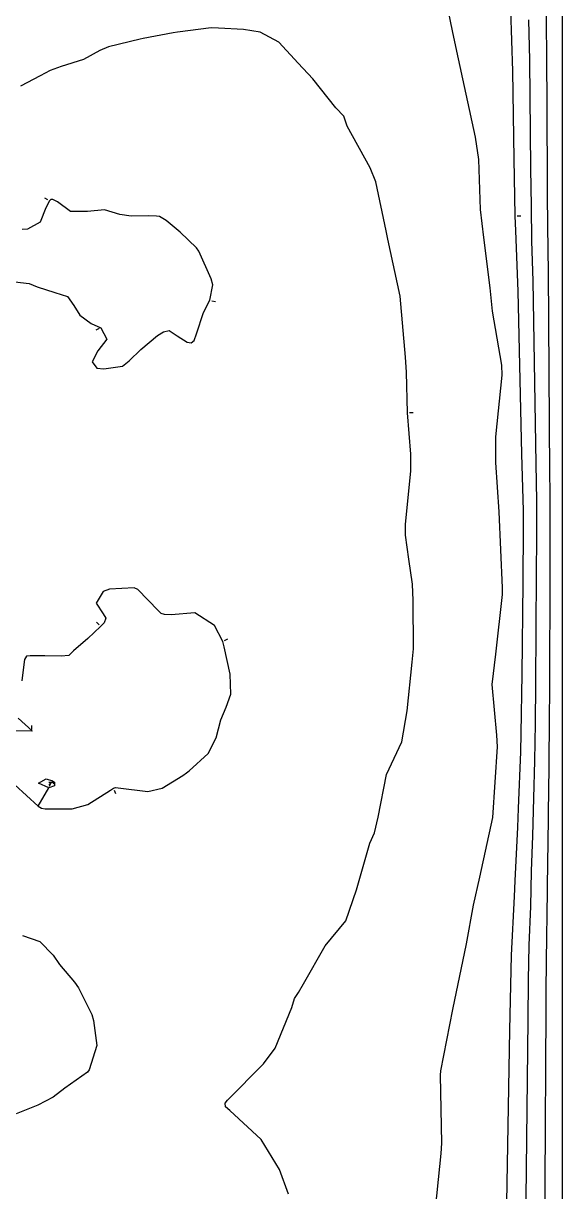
# Model space of a CAD drawing. Header units: metres. Extents: x -0.62 to 0.62, y -0.86 to 0.56.
# Drawn here: x 0.337 to 0.622, y -0.369 to 0.25 of the extents above; entities that cross this region are included whole.
import ezdxf

# ---------------------------------------------------------------- set-up
doc = ezdxf.new("R2010")
doc.units = ezdxf.units.M
for name, color, linetype in [('connections', 2, 'Continuous'), ('direction', 3, 'Continuous'), ('frame', 6, 'Continuous'), ('loops', 1, 'Continuous'), ('merged', 255, 'Continuous')]:
    doc.layers.add(name, color=color, linetype=linetype)

msp = doc.modelspace()

# ---------------------------------------------------------------- linework, layer by layer
at = {"layer": 'connections'}
msp.add_line((0.34455, -0.16492), (0.3501, -0.15521), dxfattribs=at)
at = {"layer": 'direction'}
for points in [[(0.34969, 0.15636), (0.34793, 0.15731)], [(0.59837, 0.14784), (0.60037, 0.14789)], [(0.43645, 0.10292), (0.43842, 0.10255)], [(0.37689, 0.08815), (0.37511, 0.08723)], [(0.54131, 0.04358), (0.54331, 0.04363)], [(0.37685, -0.06893), (0.37547, -0.06749)], [(0.44322, -0.07713), (0.445, -0.0762)], [(0.34115, -0.12422), (0.34118, -0.12222)], [(0.35207, -0.1523), (0.35007, -0.15232)], [(0.35144, -0.15218), (0.35012, -0.15368)], [(0.35051, -0.1543), (0.35132, -0.15247)], [(0.35277, -0.15325), (0.35213, -0.15136)], [(0.38479, -0.15636), (0.38539, -0.15827)]]:
    msp.add_lwpolyline(points, dxfattribs=at)
at = {"layer": 'frame'}
msp.add_lwpolyline([(0.62248, -0.38477), (0.62248, -0.34564), (0.62248, -0.30651), (0.62248, -0.26739), (0.62248, -0.22826), (0.62248, -0.18913), (0.62248, -0.15), (0.62248, -0.11087), (0.62248, -0.07174), (0.62248, -0.03261), (0.62248, 0.00651), (0.62248, 0.04564), (0.62248, 0.08477), (0.62248, 0.1239), (0.62248, 0.16303), (0.62248, 0.20216), (0.62248, 0.24128), (0.62248, 0.28041)], dxfattribs=at)
at = {"layer": 'loops'}
for points in [[(0.61271, -0.45764), (0.61374, -0.27251), (0.61382, -0.26246), (0.61407, -0.2332), (0.61429, -0.22335), (0.61467, -0.194), (0.61487, -0.18502), (0.61521, -0.1551), (0.61538, -0.1456), (0.61559, -0.11579), (0.61566, -0.10586), (0.61589, -0.03703), (0.61593, -0.02774), (0.61587, 0.00186), (0.61577, 0.01126), (0.6149, 0.11888), (0.61472, 0.12896), (0.61451, 0.15823), (0.61443, 0.16779), (0.61406, 0.23601), (0.61395, 0.24627), (0.6134, 0.35352)], [(0.55434, -0.38509), (0.55814, -0.34901), (0.5584, -0.34342), (0.55769, -0.30739), (0.55788, -0.30523), (0.56435, -0.2727), (0.57146, -0.23787), (0.57522, -0.21731), (0.5786, -0.20254), (0.58554, -0.17091), (0.58796, -0.1334), (0.58764, -0.12726), (0.58516, -0.10046), (0.58699, -0.0844), (0.59052, -0.05281), (0.59061, -0.04926), (0.58888, -0.0089), (0.58702, 0.01721), (0.58701, 0.03081), (0.59045, 0.06343), (0.59032, 0.06876), (0.58528, 0.09742), (0.58403, 0.1098), (0.58064, 0.13646), (0.57888, 0.15123), (0.57804, 0.17776), (0.57621, 0.18956), (0.56631, 0.23509), (0.56416, 0.24591), (0.55694, 0.28108)], [(0.59173, -0.44591), (0.59445, -0.28363), (0.59515, -0.25175), (0.59538, -0.24391), (0.59692, -0.2127), (0.59726, -0.20456), (0.59874, -0.17612), (0.59911, -0.16619), (0.6003, -0.13605), (0.60051, -0.12646), (0.60102, -0.09499), (0.60147, -0.04663), (0.60176, -0.01716), (0.6017, -0.00825), (0.60092, 0.02157), (0.59895, 0.108), (0.59758, 0.13994), (0.59737, 0.14782), (0.59674, 0.17813), (0.59601, 0.22457), (0.5951, 0.25709)], [(0.60222, -0.45179), (0.60413, -0.27807), (0.60445, -0.2571), (0.60478, -0.23856), (0.60555, -0.21802), (0.60602, -0.19928), (0.60675, -0.18057), (0.60721, -0.16065), (0.6078, -0.14083), (0.60808, -0.12113), (0.60832, -0.10043), (0.6087, -0.04183), (0.60884, -0.02245), (0.60876, -0.0032), (0.60838, 0.01642), (0.60686, 0.11344), (0.6062, 0.13445), (0.60591, 0.15303), (0.60561, 0.17296), (0.60501, 0.23029), (0.60457, 0.25169)], [(0.47712, -0.37056), (0.47234, -0.35745), (0.46268, -0.3415), (0.44601, -0.32615), (0.44386, -0.3242), (0.44358, -0.32223), (0.44478, -0.32074), (0.46396, -0.30148), (0.47004, -0.2932), (0.47895, -0.27155), (0.4804, -0.2668), (0.48248, -0.26365), (0.4851, -0.25904), (0.49659, -0.23897), (0.50754, -0.22574), (0.51322, -0.20931), (0.52036, -0.18456), (0.52268, -0.17897), (0.5247, -0.17075), (0.52905, -0.14815), (0.53717, -0.13084), (0.5401, -0.11449), (0.54267, -0.08867), (0.54334, -0.08153), (0.54327, -0.05602), (0.54291, -0.04733), (0.54088, -0.03405), (0.53913, -0.02127), (0.53924, -0.01556), (0.54201, 0.01266), (0.54205, 0.02153), (0.54031, 0.04356), (0.53974, 0.06506), (0.53913, 0.07306), (0.53632, 0.10539), (0.52988, 0.13554), (0.52896, 0.13985), (0.52341, 0.16591), (0.52051, 0.17336), (0.5083, 0.19547), (0.50651, 0.20069), (0.5022, 0.20517), (0.49006, 0.22039), (0.48229, 0.22878), (0.47211, 0.23984), (0.46217, 0.24516), (0.45328, 0.24654), (0.44004, 0.24739), (0.43621, 0.24749), (0.41834, 0.24525), (0.41601, 0.24486), (0.40016, 0.24186), (0.3985, 0.24153), (0.38173, 0.23738), (0.37722, 0.23542), (0.36849, 0.23079), (0.35673, 0.22707), (0.35084, 0.22482), (0.34548, 0.22199), (0.33512, 0.21661)], [(0.33208, 0.11288), (0.33965, 0.11197), (0.34395, 0.11018), (0.35326, 0.10719), (0.36, 0.10515), (0.36346, 0.10031), (0.36649, 0.09526), (0.37258, 0.09088), (0.37778, 0.0886), (0.3809, 0.08254), (0.37609, 0.07626), (0.37306, 0.07058), (0.37563, 0.06708), (0.37927, 0.06672), (0.38912, 0.06817), (0.39275, 0.07096), (0.39897, 0.07697), (0.40774, 0.08448), (0.41095, 0.08649), (0.41385, 0.08706), (0.41813, 0.08424), (0.42347, 0.0809), (0.42551, 0.08062), (0.4271, 0.08186), (0.42848, 0.08527), (0.43207, 0.09668), (0.43547, 0.1031), (0.43699, 0.11131), (0.43626, 0.11441), (0.4296, 0.12907), (0.42837, 0.13094), (0.41977, 0.13927), (0.41237, 0.14543), (0.40871, 0.14744), (0.40718, 0.14776), (0.40307, 0.14781), (0.39371, 0.14776), (0.38778, 0.14859), (0.37968, 0.15102), (0.37062, 0.15011), (0.36154, 0.15024), (0.35466, 0.15528), (0.35224, 0.15658), (0.35117, 0.15656), (0.35057, 0.15589), (0.3485, 0.15204), (0.34546, 0.14443), (0.33875, 0.14088), (0.336, 0.14058)], [(0.38449, -0.1554), (0.38542, -0.15511), (0.38685, -0.15529), (0.40255, -0.15716), (0.41025, -0.15547), (0.42115, -0.14873), (0.42315, -0.14733), (0.42459, -0.14615), (0.43463, -0.13704), (0.43883, -0.12867), (0.44133, -0.11921), (0.44416, -0.11242), (0.44659, -0.10561), (0.44632, -0.09503), (0.44313, -0.08056), (0.44233, -0.07759), (0.43799, -0.06924), (0.42745, -0.06257), (0.41501, -0.06348), (0.41141, -0.0634), (0.40973, -0.06276), (0.40808, -0.0613), (0.39729, -0.05013), (0.39532, -0.04918), (0.38234, -0.0499), (0.37899, -0.05112), (0.37524, -0.05731), (0.37897, -0.06301), (0.38027, -0.06538), (0.37942, -0.0678), (0.37754, -0.06966), (0.37085, -0.07605), (0.36312, -0.0827), (0.36066, -0.08505), (0.35666, -0.0854), (0.34803, -0.08526), (0.34023, -0.08525), (0.33822, -0.08551), (0.33717, -0.08729), (0.33673, -0.09122), (0.3358, -0.09856)], [(0.33396, -0.11824), (0.34133, -0.12495), (0.34113, -0.12522), (0.32916, -0.12499)], [(0.33211, -0.15359), (0.34455, -0.16492), (0.3463, -0.16605), (0.3482, -0.16637), (0.36245, -0.16633), (0.37089, -0.16412), (0.3828, -0.15649), (0.38449, -0.1554)], [(0.35211, -0.15143), (0.35307, -0.15229), (0.35309, -0.1542), (0.3501, -0.15521), (0.34472, -0.15282), (0.34876, -0.15038), (0.35211, -0.15143)], [(0.33624, -0.23339), (0.34542, -0.23663), (0.35241, -0.24392), (0.35571, -0.24878), (0.36367, -0.25816), (0.36586, -0.26115), (0.37286, -0.27531), (0.37381, -0.27855), (0.37563, -0.29167), (0.37151, -0.3047), (0.37056, -0.30588), (0.35861, -0.31435), (0.35243, -0.31914), (0.34436, -0.32332), (0.33276, -0.32797)]]:
    msp.add_lwpolyline(points, dxfattribs=at)
at = {"layer": 'merged'}
msp.add_line((0.34455, -0.16492), (0.3501, -0.15521), dxfattribs=at)
for points in [[(0.61271, -0.45764), (0.61374, -0.27251), (0.61382, -0.26246), (0.61407, -0.2332), (0.61429, -0.22335), (0.61467, -0.194), (0.61487, -0.18502), (0.61521, -0.1551), (0.61538, -0.1456), (0.61559, -0.11579), (0.61566, -0.10586), (0.61589, -0.03703), (0.61593, -0.02774), (0.61587, 0.00186), (0.61577, 0.01126), (0.6149, 0.11888), (0.61472, 0.12896), (0.61451, 0.15823), (0.61443, 0.16779), (0.61406, 0.23601), (0.61395, 0.24627), (0.6134, 0.35352)], [(0.55434, -0.38509), (0.55814, -0.34901), (0.5584, -0.34342), (0.55769, -0.30739), (0.55788, -0.30523), (0.56435, -0.2727), (0.57146, -0.23787), (0.57522, -0.21731), (0.5786, -0.20254), (0.58554, -0.17091), (0.58796, -0.1334), (0.58764, -0.12726), (0.58516, -0.10046), (0.58699, -0.0844), (0.59052, -0.05281), (0.59061, -0.04926), (0.58888, -0.0089), (0.58702, 0.01721), (0.58701, 0.03081), (0.59045, 0.06343), (0.59032, 0.06876), (0.58528, 0.09742), (0.58403, 0.1098), (0.58064, 0.13646), (0.57888, 0.15123), (0.57804, 0.17776), (0.57621, 0.18956), (0.56631, 0.23509), (0.56416, 0.24591), (0.55694, 0.28108)], [(0.62248, -0.38477), (0.62248, -0.34564), (0.62248, -0.30651), (0.62248, -0.26739), (0.62248, -0.22826), (0.62248, -0.18913), (0.62248, -0.15), (0.62248, -0.11087), (0.62248, -0.07174), (0.62248, -0.03261), (0.62248, 0.00651), (0.62248, 0.04564), (0.62248, 0.08477), (0.62248, 0.1239), (0.62248, 0.16303), (0.62248, 0.20216), (0.62248, 0.24128), (0.62248, 0.28041)], [(0.59173, -0.44591), (0.59445, -0.28363), (0.59515, -0.25175), (0.59538, -0.24391), (0.59692, -0.2127), (0.59726, -0.20456), (0.59874, -0.17612), (0.59911, -0.16619), (0.6003, -0.13605), (0.60051, -0.12646), (0.60102, -0.09499), (0.60147, -0.04663), (0.60176, -0.01716), (0.6017, -0.00825), (0.60092, 0.02157), (0.59895, 0.108), (0.59758, 0.13994), (0.59737, 0.14782), (0.59674, 0.17813), (0.59601, 0.22457), (0.5951, 0.25709)], [(0.60222, -0.45179), (0.60413, -0.27807), (0.60445, -0.2571), (0.60478, -0.23856), (0.60555, -0.21802), (0.60602, -0.19928), (0.60675, -0.18057), (0.60721, -0.16065), (0.6078, -0.14083), (0.60808, -0.12113), (0.60832, -0.10043), (0.6087, -0.04183), (0.60884, -0.02245), (0.60876, -0.0032), (0.60838, 0.01642), (0.60686, 0.11344), (0.6062, 0.13445), (0.60591, 0.15303), (0.60561, 0.17296), (0.60501, 0.23029), (0.60457, 0.25169)], [(0.47712, -0.37056), (0.47234, -0.35745), (0.46268, -0.3415), (0.44601, -0.32615), (0.44386, -0.3242), (0.44358, -0.32223), (0.44478, -0.32074), (0.46396, -0.30148), (0.47004, -0.2932), (0.47895, -0.27155), (0.4804, -0.2668), (0.48248, -0.26365), (0.4851, -0.25904), (0.49659, -0.23897), (0.50754, -0.22574), (0.51322, -0.20931), (0.52036, -0.18456), (0.52268, -0.17897), (0.5247, -0.17075), (0.52905, -0.14815), (0.53717, -0.13084), (0.5401, -0.11449), (0.54267, -0.08867), (0.54334, -0.08153), (0.54327, -0.05602), (0.54291, -0.04733), (0.54088, -0.03405), (0.53913, -0.02127), (0.53924, -0.01556), (0.54201, 0.01266), (0.54205, 0.02153), (0.54031, 0.04356), (0.53974, 0.06506), (0.53913, 0.07306), (0.53632, 0.10539), (0.52988, 0.13554), (0.52896, 0.13985), (0.52341, 0.16591), (0.52051, 0.17336), (0.5083, 0.19547), (0.50651, 0.20069), (0.5022, 0.20517), (0.49006, 0.22039), (0.48229, 0.22878), (0.47211, 0.23984), (0.46217, 0.24516), (0.45328, 0.24654), (0.44004, 0.24739), (0.43621, 0.24749), (0.41834, 0.24525), (0.41601, 0.24486), (0.40016, 0.24186), (0.3985, 0.24153), (0.38173, 0.23738), (0.37722, 0.23542), (0.36849, 0.23079), (0.35673, 0.22707), (0.35084, 0.22482), (0.34548, 0.22199), (0.33512, 0.21661)], [(0.33208, 0.11288), (0.33965, 0.11197), (0.34395, 0.11018), (0.35326, 0.10719), (0.36, 0.10515), (0.36346, 0.10031), (0.36649, 0.09526), (0.37258, 0.09088), (0.37778, 0.0886), (0.3809, 0.08254), (0.37609, 0.07626), (0.37306, 0.07058), (0.37563, 0.06708), (0.37927, 0.06672), (0.38912, 0.06817), (0.39275, 0.07096), (0.39897, 0.07697), (0.40774, 0.08448), (0.41095, 0.08649), (0.41385, 0.08706), (0.41813, 0.08424), (0.42347, 0.0809), (0.42551, 0.08062), (0.4271, 0.08186), (0.42848, 0.08527), (0.43207, 0.09668), (0.43547, 0.1031), (0.43699, 0.11131), (0.43626, 0.11441), (0.4296, 0.12907), (0.42837, 0.13094), (0.41977, 0.13927), (0.41237, 0.14543), (0.40871, 0.14744), (0.40718, 0.14776), (0.40307, 0.14781), (0.39371, 0.14776), (0.38778, 0.14859), (0.37968, 0.15102), (0.37062, 0.15011), (0.36154, 0.15024), (0.35466, 0.15528), (0.35224, 0.15658), (0.35117, 0.15656), (0.35057, 0.15589), (0.3485, 0.15204), (0.34546, 0.14443), (0.33875, 0.14088), (0.336, 0.14058)], [(0.34969, 0.15636), (0.34793, 0.15731)], [(0.59837, 0.14784), (0.60037, 0.14789)], [(0.43645, 0.10292), (0.43842, 0.10255)], [(0.37689, 0.08815), (0.37511, 0.08723)], [(0.54131, 0.04358), (0.54331, 0.04363)], [(0.38449, -0.1554), (0.38542, -0.15511), (0.38685, -0.15529), (0.40255, -0.15716), (0.41025, -0.15547), (0.42115, -0.14873), (0.42315, -0.14733), (0.42459, -0.14615), (0.43463, -0.13704), (0.43883, -0.12867), (0.44133, -0.11921), (0.44416, -0.11242), (0.44659, -0.10561), (0.44632, -0.09503), (0.44313, -0.08056), (0.44233, -0.07759), (0.43799, -0.06924), (0.42745, -0.06257), (0.41501, -0.06348), (0.41141, -0.0634), (0.40973, -0.06276), (0.40808, -0.0613), (0.39729, -0.05013), (0.39532, -0.04918), (0.38234, -0.0499), (0.37899, -0.05112), (0.37524, -0.05731), (0.37897, -0.06301), (0.38027, -0.06538), (0.37942, -0.0678), (0.37754, -0.06966), (0.37085, -0.07605), (0.36312, -0.0827), (0.36066, -0.08505), (0.35666, -0.0854), (0.34803, -0.08526), (0.34023, -0.08525), (0.33822, -0.08551), (0.33717, -0.08729), (0.33673, -0.09122), (0.3358, -0.09856)], [(0.37685, -0.06893), (0.37547, -0.06749)], [(0.44322, -0.07713), (0.445, -0.0762)], [(0.33396, -0.11824), (0.34133, -0.12495), (0.34113, -0.12522), (0.32916, -0.12499)], [(0.34115, -0.12422), (0.34118, -0.12222)], [(0.33211, -0.15359), (0.34455, -0.16492), (0.3463, -0.16605), (0.3482, -0.16637), (0.36245, -0.16633), (0.37089, -0.16412), (0.3828, -0.15649), (0.38449, -0.1554)], [(0.35211, -0.15143), (0.35307, -0.15229), (0.35309, -0.1542), (0.3501, -0.15521), (0.34472, -0.15282), (0.34876, -0.15038), (0.35211, -0.15143)], [(0.35207, -0.1523), (0.35007, -0.15232)], [(0.35144, -0.15218), (0.35012, -0.15368)], [(0.35051, -0.1543), (0.35132, -0.15247)], [(0.35277, -0.15325), (0.35213, -0.15136)], [(0.38479, -0.15636), (0.38539, -0.15827)], [(0.33624, -0.23339), (0.34542, -0.23663), (0.35241, -0.24392), (0.35571, -0.24878), (0.36367, -0.25816), (0.36586, -0.26115), (0.37286, -0.27531), (0.37381, -0.27855), (0.37563, -0.29167), (0.37151, -0.3047), (0.37056, -0.30588), (0.35861, -0.31435), (0.35243, -0.31914), (0.34436, -0.32332), (0.33276, -0.32797)]]:
    msp.add_lwpolyline(points, dxfattribs=at)

doc.saveas('drawing.dxf')
